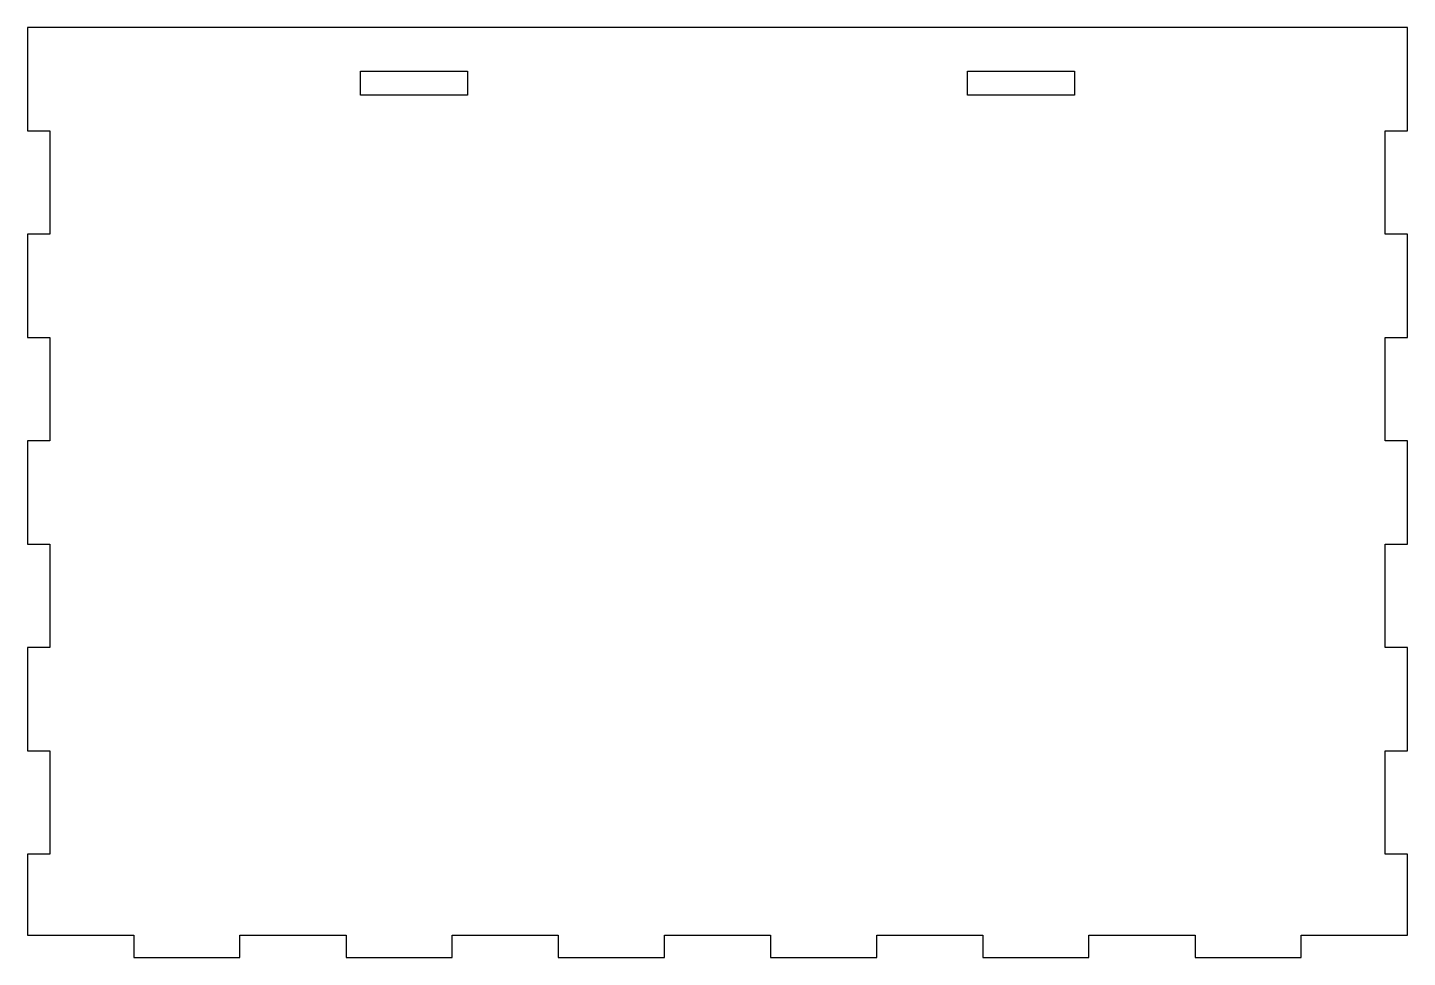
# Model space of a CAD drawing. Header units: millimetres. Extents: x 6 to 399, y 34 to 299.
import ezdxf

# ---------------------------------------------------------------- set-up
doc = ezdxf.new("R2010")
doc.units = ezdxf.units.MM
doc.layers.add('CUT', color=7, linetype='Continuous')

msp = doc.modelspace()

# ---------------------------------------------------------------- linework, layer by layer
at = {"layer": 'CUT'}
for p, q in [((6, 298.8), (6, 269.36)), ((399, 298.8), (6, 298.8)), ((399, 269.36), (399, 298.8)), ((100.79, 279.5), (100.79, 286.35)), ((100.79, 286.35), (131.29, 286.35)), ((131.29, 286.35), (131.29, 279.5)), ((273.71, 279.5), (273.71, 286.35)), ((273.71, 286.35), (304.21, 286.35)), ((304.21, 286.35), (304.21, 279.5)), ((131.29, 279.5), (100.79, 279.5)), ((304.21, 279.5), (273.71, 279.5)), ((6, 269.36), (12.35, 269.36)), ((12.35, 269.36), (12.35, 239.91)), ((392.65, 239.91), (392.65, 269.36)), ((392.65, 269.36), (399, 269.36)), ((6, 239.91), (6, 210.47)), ((12.35, 239.91), (6, 239.91)), ((399, 239.91), (392.65, 239.91)), ((399, 210.47), (399, 239.91)), ((6, 210.47), (12.35, 210.47)), ((12.35, 210.47), (12.35, 181.02)), ((392.65, 181.02), (392.65, 210.47)), ((392.65, 210.47), (399, 210.47)), ((6, 181.02), (6, 151.58)), ((12.35, 181.02), (6, 181.02)), ((399, 181.02), (392.65, 181.02)), ((399, 151.58), (399, 181.02)), ((6, 151.58), (12.35, 151.58)), ((12.35, 151.58), (12.35, 122.13)), ((392.65, 122.13), (392.65, 151.58)), ((392.65, 151.58), (399, 151.58)), ((6, 122.13), (6, 92.69)), ((12.35, 122.13), (6, 122.13)), ((399, 122.13), (392.65, 122.13)), ((399, 92.69), (399, 122.13)), ((6, 92.69), (12.35, 92.69)), ((12.35, 92.69), (12.35, 63.24)), ((392.65, 63.24), (392.65, 92.69)), ((392.65, 92.69), (399, 92.69)), ((6, 63.24), (6, 40.15)), ((12.35, 63.24), (6, 63.24)), ((399, 63.24), (392.65, 63.24)), ((399, 40.15), (399, 63.24)), ((6, 40.15), (36.23, 40.15)), ((36.23, 40.15), (36.23, 33.8)), ((66.46, 33.8), (66.46, 40.15)), ((66.46, 40.15), (96.69, 40.15)), ((96.69, 40.15), (96.69, 33.8)), ((126.92, 33.8), (126.92, 40.15)), ((126.92, 40.15), (157.15, 40.15)), ((157.15, 40.15), (157.15, 33.8)), ((187.38, 33.8), (187.38, 40.15)), ((187.38, 40.15), (217.62, 40.15)), ((217.62, 40.15), (217.62, 33.8)), ((247.85, 33.8), (247.85, 40.15)), ((247.85, 40.15), (278.08, 40.15)), ((278.08, 40.15), (278.08, 33.8)), ((308.31, 33.8), (308.31, 40.15)), ((308.31, 40.15), (338.54, 40.15)), ((338.54, 40.15), (338.54, 33.8)), ((368.77, 33.8), (368.77, 40.15)), ((368.77, 40.15), (399, 40.15)), ((36.23, 33.8), (66.46, 33.8)), ((96.69, 33.8), (126.92, 33.8)), ((157.15, 33.8), (187.38, 33.8)), ((217.62, 33.8), (247.85, 33.8)), ((278.08, 33.8), (308.31, 33.8)), ((338.54, 33.8), (368.77, 33.8))]:
    msp.add_line(p, q, dxfattribs=at)

doc.saveas('drawing.dxf')
